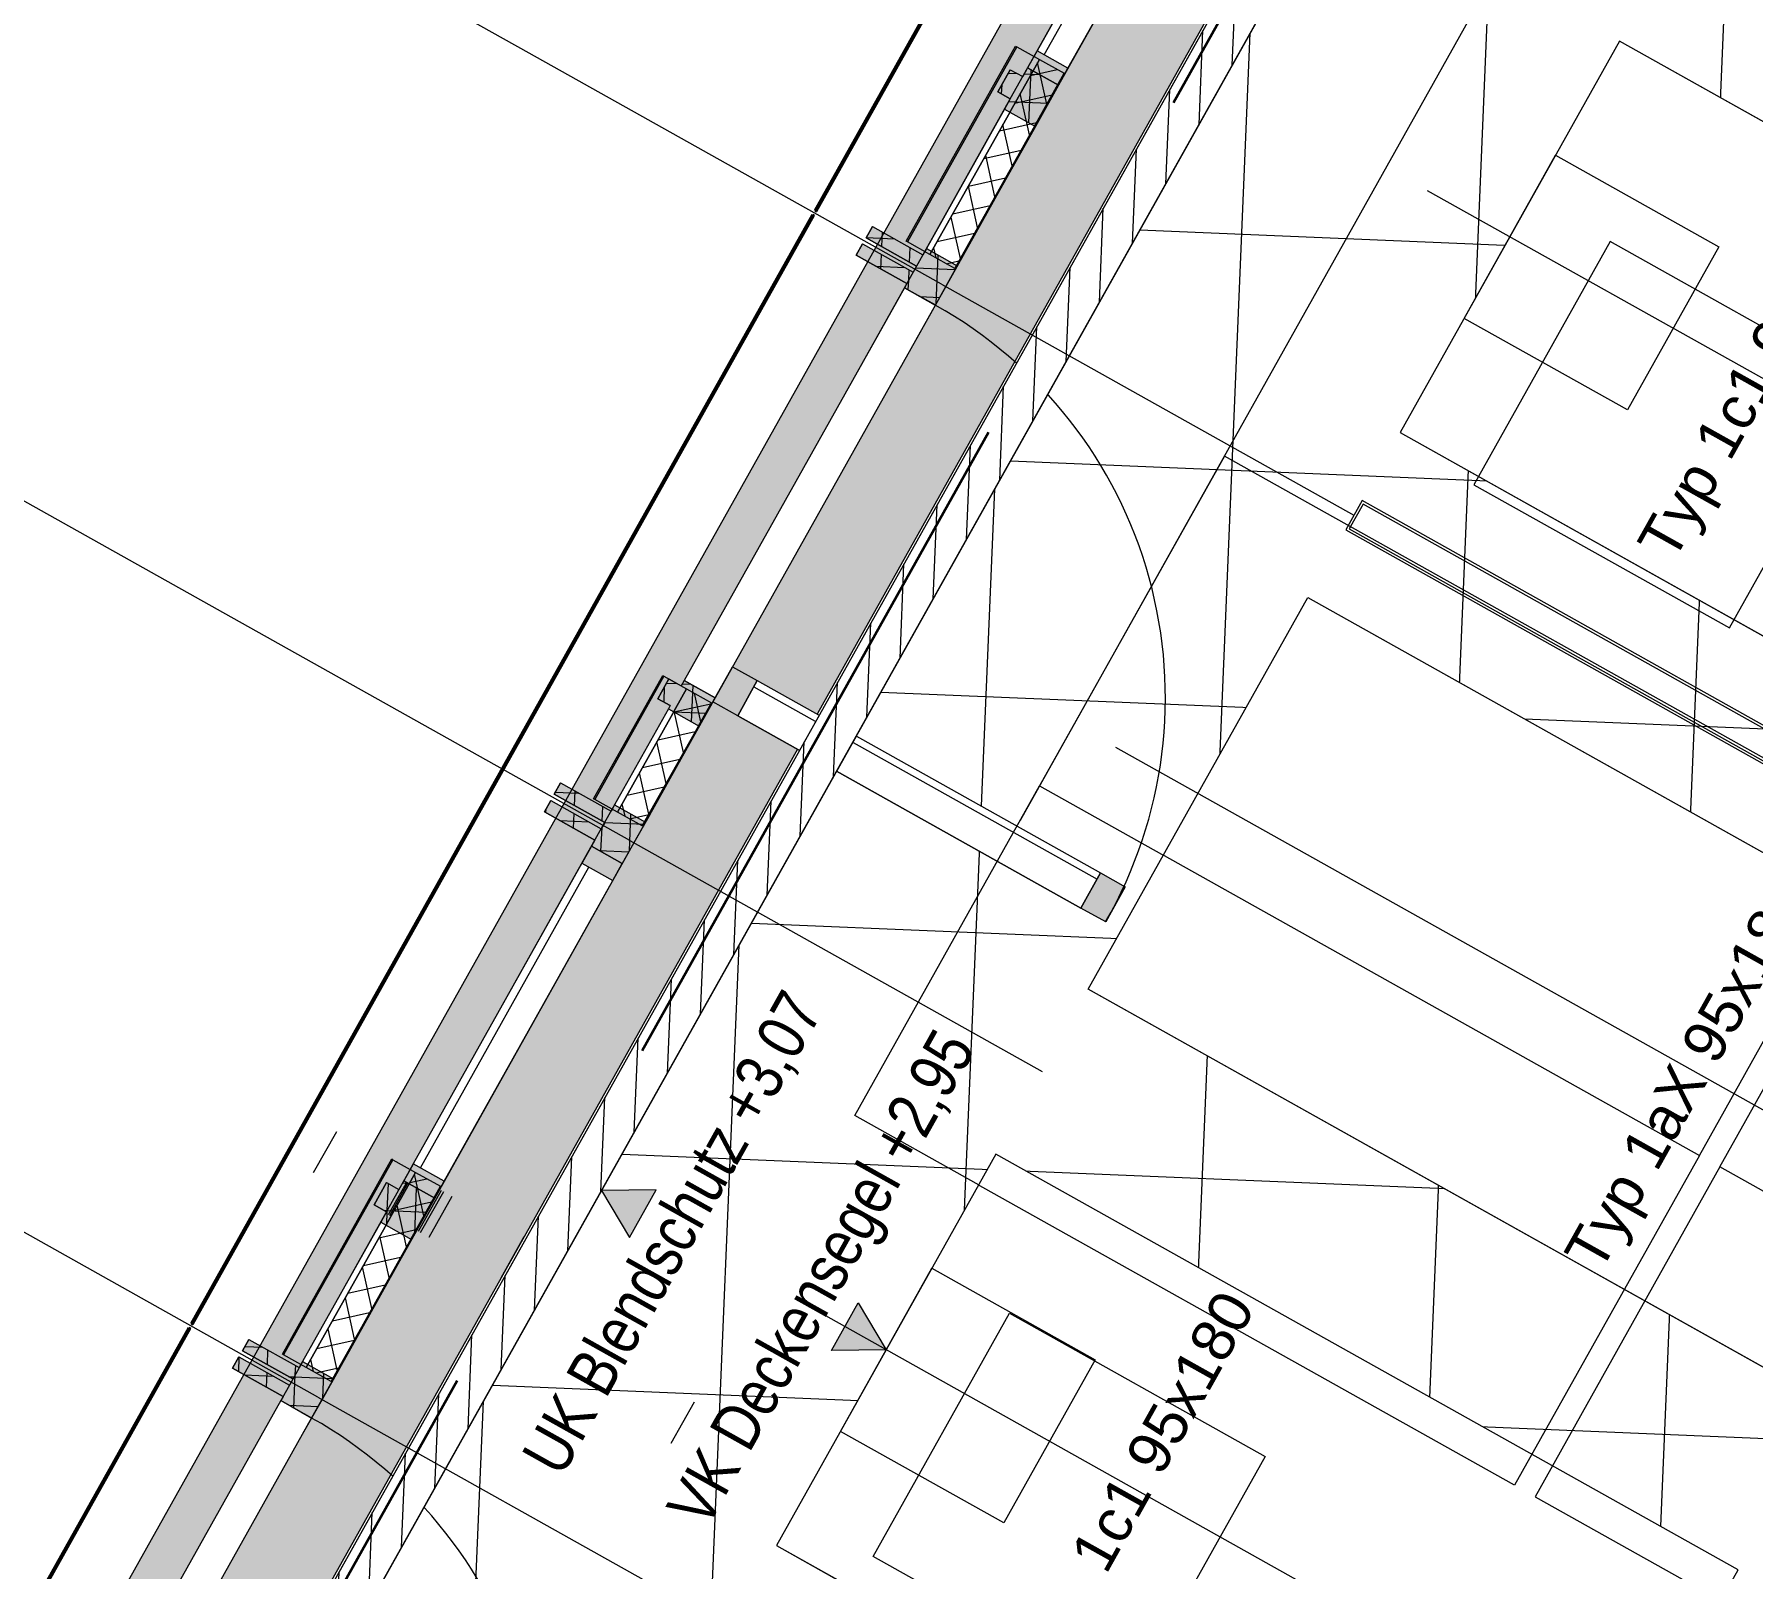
# Model space of a CAD drawing. Header units: metres. Extents: x -27.1 to 50.1, y 105.7 to 163.4.
# Drawn here: x -12.171 to -8.535, y 138.201 to 141.448 of the extents above; entities that cross this region are included whole.
import ezdxf

# ---------------------------------------------------------------- set-up
doc = ezdxf.new("R2010")
doc.units = ezdxf.units.M
doc.header["$MEASUREMENT"] = 0
for name, pattern in [('Achse', [0.0023, 0.0015, -0.0008]), ('Punktlinie', [0.0035, 0, -0.0035]), ('Strichlinie_ eng', [0.0023, 0.0015, -0.0008]), ('Strichpunktlinie', [0.006703, 0.003528, -0.001764, 0, -0.001411]), ('Wipeout_Contour', [1, 0, -1])]:
    doc.linetypes.add(name, pattern=pattern)
for name, color, linetype in [('00  Raster', 7, 'Continuous'), ('00  Raster Ausbau', 7, 'Continuous'), ('10  Fassade', 7, 'Continuous'), ('10  Fassade_Deckschraffur', 7, 'Continuous'), ('10  Fassade_Schnittschraffur', 7, 'Continuous'), ('10  Wand Massiv_Deckschraffur', 7, 'Continuous'), ('10  Wand Massiv_Fenster', 7, 'Continuous'), ('20  Deckensegel', 7, 'Continuous'), ('40  Text Deckenspiegel', 7, 'Continuous'), ('Neubau_20  Decke Abhangdecke', 7, 'Continuous'), ('Neubau_20  Decke Abhangdecke_Deckschraffur', 7, 'Continuous'), ('Neubau_20  Deckenspiegel + Einbauten', 7, 'Continuous'), ('Neubau_20  Möbel', 7, 'Continuous'), ('Neubau_40  Text Deckenspiegel', 7, 'Continuous')]:
    doc.layers.add(name, color=color, linetype=linetype)
doc.styles.add('ERSTELLTER_STIL_1', font='arial.ttf')
doc.styles.add('ERSTELLTER_STIL_3', font='')
doc.styles.get('ERSTELLTER_STIL_3').set_extended_font_data('Arial Narrow')
pattern_1 = [(102.605446, (0, 0), (0.048794801, 0.0109118), []), (192.605446, (0, 0), (-0.0109118, 0.048794801), [])]
pattern_2 = [(87.605446, (0, 0), (-0.059947608, 0.002506841), []), (177.605446, (0, 0), (0.002506841, 0.059947608), [])]

msp = doc.modelspace()

# ---------------------------------------------------------------- wipeouts: each hides what was drawn before it
at = {"color": 254, "linetype": 'Wipeout_Contour', "lineweight": 0, "ltscale": 578.896248}
msp.add_wipeout([(1.5068, 161.8649), (-18.3925, 126.3498), (-18.2219, 126.2542), (1.6769, 161.7686)], dxfattribs=at).dxf.layer = '10  Fassade_Deckschraffur'

# ---------------------------------------------------------------- next in the draw order: wipeouts: each hides what was drawn before it
at = {"color": 254, "linetype": 'Wipeout_Contour', "lineweight": 0, "ltscale": 579.750368}
msp.add_wipeout([(1.2236, 162.0253), (-18.6764, 126.5088), (-18.6188, 126.4766), (1.2811, 161.9927)], dxfattribs=at).dxf.layer = '10  Fassade_Deckschraffur'

# ---------------------------------------------------------------- next in the draw order: wipeouts: each hides what was drawn before it
at = {"color": 254, "linetype": 'Wipeout_Contour', "lineweight": 0, "ltscale": 579.478915}
msp.add_wipeout([(-18.4602, 126.3877), (1.4393, 161.9032), (1.2811, 161.9927), (-18.6188, 126.4766)], dxfattribs=at).dxf.layer = '10  Fassade_Deckschraffur'

# ---------------------------------------------------------------- next in the draw order: wipeouts: each hides what was drawn before it
at = {"color": 254, "linetype": 'Wipeout_Contour', "lineweight": 0, "ltscale": 579.276268}
msp.add_wipeout([(1.4393, 161.9032), (-18.4602, 126.3877), (-18.4575, 126.3862), (1.4419, 161.9017)], dxfattribs=at).dxf.layer = '10  Fassade_Deckschraffur'

# ---------------------------------------------------------------- next in the draw order: wipeouts: each hides what was drawn before it
at = {"color": 254, "linetype": 'Wipeout_Contour', "lineweight": 0, "ltscale": 579.199344}
msp.add_wipeout([(1.4446, 161.9001), (-18.4548, 126.3847), (-18.4016, 126.3549), (1.4977, 161.8701)], dxfattribs=at).dxf.layer = '10  Fassade_Deckschraffur'

# ---------------------------------------------------------------- next in the draw order: wipeouts: each hides what was drawn before it
at = {"color": 254, "linetype": 'Wipeout_Contour', "lineweight": 0, "ltscale": 579.127053}
msp.add_wipeout([(-18.3972, 126.3524), (1.5021, 161.8676), (1.4977, 161.8701), (-18.4016, 126.3549)], dxfattribs=at).dxf.layer = '10  Fassade_Deckschraffur'

# ---------------------------------------------------------------- next in the draw order: wipeouts: each hides what was drawn before it
at = {"color": 254, "linetype": 'Wipeout_Contour', "lineweight": 0, "ltscale": 579.115674}
msp.add_wipeout([(1.5021, 161.8676), (-18.3972, 126.3524), (-18.3925, 126.3498), (1.5068, 161.8649)], dxfattribs=at).dxf.layer = '10  Fassade_Deckschraffur'

# ---------------------------------------------------------------- next in the draw order: hatches: boundary and pattern name
at = {"layer": '10  Wand Massiv_Deckschraffur', "linetype": 'Continuous', "lineweight": 0, "true_color": 0xffffff}
msp.add_hatch(color=7, dxfattribs=at).paths.add_polyline_path([(-18.2218, 126.2542), (1.677, 161.7686), (1.3506, 161.9533), (-18.549, 126.4375)])
at = {"layer": 'Neubau_20  Decke Abhangdecke_Deckschraffur', "linetype": 'Continuous', "lineweight": 18, "true_color": 0xdcff15}
h = msp.add_hatch(dxfattribs=at)
h.set_pattern_fill('Bauliche_Anlagen__geplan_55', color=60, style=0, pattern_type=2)
h.set_pattern_definition([(87.60545, (0, 0), (-0.4995634, 0.0208903), []), (177.60545, (0, 0), (0.0208903, 0.4995634), [])])
h.paths.add_polyline_path([(-11.9299, 137.2893), (-11.9483, 137.2566), (-11.7956, 137.1711), (-11.7773, 137.2038), (-11.7027, 137.3368), (-11.3276, 137.1266), (-11.4021, 136.9936), (-6.2943, 134.1316), (-6.2197, 134.2647), (-5.8446, 134.0545), (-5.9191, 133.9215), (-5.7796, 133.8433), (-3.195, 138.456), (-3.3346, 138.5342), (-3.4152, 138.3903), (-3.7904, 138.6005), (-3.7097, 138.7444), (-5.3411, 139.6585), (-1.3692, 146.7474), (0.7769, 145.5449), (7.3302, 157.2408), (7.1906, 157.319), (7.1429, 157.234), (6.7678, 157.4442), (6.8155, 157.5292), (1.7076, 160.3912), (1.6599, 160.3061), (1.2848, 160.5163), (1.3777, 160.6821), (1.225, 160.7676), (-9.2843, 142.0111), (-9.3026, 141.9784)])
h.paths.add_polyline_path([(-8.904, 141.4828), (-9.2529, 141.6784), (-9.0574, 142.0273), (-8.7085, 141.8318)], flags=0)
at = {"layer": 'Neubau_40  Text Deckenspiegel', "linetype": 'Continuous', "lineweight": 0, "true_color": 0xffffff}
msp.add_hatch(color=7, dxfattribs=at).paths.add_polyline_path([(-10.3686, 138.6641), (-10.4276, 138.7633), (-10.4841, 138.6626)])

# ---------------------------------------------------------------- next in the draw order: linework, layer by layer
at = {"layer": '10  Fassade', "color": 255, "linetype": 'Punktlinie', "lineweight": 18, "ltscale": 1000}
msp.add_line((-18.3745, 126.3397), (1.5247, 161.8548), dxfattribs=at)
at = {"layer": '10  Fassade', "color": 7, "linetype": 'Continuous', "lineweight": 13, "ltscale": 1000}
for p, q in [((-10.1059, 141.3734), (-10.1323, 141.3262)), ((-10.1323, 141.3262), (-10.1061, 141.3116)), ((-10.3977, 141.0417), (-10.4112, 141.0177)), ((-10.4185, 141.0046), (-10.4319, 140.9806)), ((-10.4185, 141.0046), (-10.3116, 140.9447)), ((-10.4112, 141.0177), (-10.3043, 140.9578)), ((-10.8283, 140.084), (-10.8518, 140.0421)), ((-11.0576, 139.864), (-11.0711, 139.84)), ((-11.0711, 139.84), (-10.9642, 139.7801)), ((-11.0784, 139.8269), (-11.0918, 139.8029)), ((-11.0784, 139.8269), (-10.9715, 139.767)), ((-10.9642, 139.7801), (-10.9715, 139.767)), ((-11.4256, 139.0179), (-11.452, 138.9708)), ((-11.452, 138.9708), (-11.4259, 138.9561)), ((-11.7175, 138.6862), (-11.7309, 138.6622)), ((-11.7383, 138.6492), (-11.7517, 138.6252)), ((-11.7383, 138.6492), (-11.6314, 138.5893)), ((-11.7309, 138.6622), (-11.6241, 138.6024))]:
    msp.add_line(p, q, dxfattribs=at)
at = {"layer": '10  Fassade', "color": 255, "linetype": 'Punktlinie', "lineweight": 18, "ltscale": 1000, "flags": 128}
for points in [[(-18.6764, 126.5088), (1.2236, 162.0253)], [(-18.6188, 126.4766), (1.2811, 161.9927)], [(-18.4602, 126.3877), (1.4393, 161.9032)], [(-18.4575, 126.3862), (1.4419, 161.9017)], [(-18.4548, 126.3847), (1.4446, 161.9001)], [(-18.4016, 126.3549), (1.4977, 161.8701)], [(-18.3972, 126.3524), (1.5021, 161.8676)], [(-18.3925, 126.3498), (1.5068, 161.8649)], [(-18.2219, 126.2542), (1.6769, 161.7686)]]:
    msp.add_lwpolyline(points, dxfattribs=at)
at = {"layer": '10  Fassade', "color": 7, "linetype": 'Strichlinie_ eng', "lineweight": 18, "ltscale": 1000, "flags": 128}
for points in [[(1.4333, 161.9065), (1.0653, 161.2497), (0.9101, 160.9727), (0.4643, 160.1771), (0.2502, 159.795), (-0.2545, 158.8942), (-0.4097, 158.6172), (-0.8555, 157.8216), (-1.0696, 157.4395), (-1.5743, 156.5388), (-1.7294, 156.2618), (-2.1752, 155.4662), (-2.3893, 155.0841), (-2.894, 154.1833), (-3.0492, 153.9063), (-3.495, 153.1107), (-3.7091, 152.7286), (-4.2138, 151.8278), (-4.369, 151.5509), (-4.8148, 150.7552), (-5.0289, 150.3731), (-5.5336, 149.4724), (-5.6888, 149.1954), (-6.1346, 148.3998), (-6.3487, 148.0177), (-6.8533, 147.1169), (-7.0085, 146.8399), (-7.4543, 146.0443), (-7.6684, 145.6622), (-8.1731, 144.7615), (-8.3283, 144.4845), (-8.7741, 143.6889), (-8.9882, 143.3067), (-9.4929, 142.406), (-9.6481, 142.129), (-10.0939, 141.3334), (-10.308, 140.9513), (-10.8127, 140.0505), (-10.9679, 139.7736), (-11.4136, 138.9779), (-11.6277, 138.5958), (-12.1324, 137.6951), (-12.2876, 137.4181), (-12.7334, 136.6225), (-12.9475, 136.2404), (-13.4522, 135.3396), (-13.6074, 135.0626), (-14.0532, 134.267), (-14.2673, 133.8849), (-14.772, 132.9842), (-14.9272, 132.7072), (-15.373, 131.9115), (-15.5871, 131.5294), (-16.0917, 130.6287), (-16.2469, 130.3517), (-16.6927, 129.5561), (-16.9068, 129.174), (-17.4115, 128.2732), (-17.5667, 127.9962), (-18.0125, 127.2006), (-18.4661, 126.391)], [(1.4986, 161.8696), (1.1307, 161.213), (0.9755, 160.9361), (0.5297, 160.1404), (0.3156, 159.7583), (-0.189, 158.8576), (-0.3442, 158.5806), (-0.79, 157.785), (-1.0041, 157.4029), (-1.5088, 156.5021), (-1.664, 156.2251), (-2.1098, 155.4295), (-2.3239, 155.0474), (-2.8286, 154.1467), (-2.9838, 153.8697), (-3.4296, 153.074), (-3.6437, 152.6919), (-4.1484, 151.7912), (-4.3036, 151.5142), (-4.7494, 150.7186), (-4.9634, 150.3365), (-5.4681, 149.4357), (-5.6233, 149.1587), (-6.0691, 148.3631), (-6.2832, 147.981), (-6.7879, 147.0803), (-6.9431, 146.8033), (-7.3889, 146.0077), (-7.603, 145.6255), (-8.1077, 144.7248), (-8.2629, 144.4478), (-8.7087, 143.6522), (-8.9228, 143.2701), (-9.4275, 142.3693), (-9.5827, 142.0924), (-10.0284, 141.2967), (-10.2425, 140.9146), (-10.7472, 140.0139), (-10.9024, 139.7369), (-11.3482, 138.9413), (-11.5623, 138.5592), (-12.067, 137.6584), (-12.2222, 137.3814), (-12.668, 136.5858), (-12.8821, 136.2037), (-13.3868, 135.303), (-13.542, 135.026), (-13.9878, 134.2303), (-14.2019, 133.8482), (-14.7065, 132.9475), (-14.8617, 132.6705), (-15.3075, 131.8749), (-15.5216, 131.4928), (-16.0263, 130.592), (-16.1815, 130.315), (-16.6273, 129.5194), (-16.8414, 129.1373), (-17.3461, 128.2366), (-17.5013, 127.9596), (-17.9471, 127.164), (-18.4007, 126.3544)], [(-10.1323, 141.3262), (-10.1059, 141.3734)], [(-10.1059, 141.3734), (-10.0797, 141.3587)], [(-10.1061, 141.3116), (-10.1323, 141.3262)], [(-10.4112, 141.0177), (-10.3977, 141.0417)], [(-10.3977, 141.0417), (-10.2909, 140.9818)], [(-10.4319, 140.9806), (-10.4185, 141.0046)], [(-10.4185, 141.0046), (-10.3116, 140.9447)], [(-10.3043, 140.9578), (-10.4112, 141.0177)], [(-10.3251, 140.9208), (-10.4319, 140.9806)], [(-10.8518, 140.0421), (-10.8283, 140.084)], [(-10.8283, 140.084), (-10.8022, 140.0693)], [(-10.8256, 140.0274), (-10.8518, 140.0421)], [(-11.0711, 139.84), (-11.0576, 139.864)], [(-10.9642, 139.7801), (-11.0711, 139.84)], [(-11.0576, 139.864), (-10.9507, 139.8041)], [(-11.0918, 139.8029), (-11.0784, 139.8269)], [(-10.985, 139.743), (-11.0918, 139.8029)], [(-11.0784, 139.8269), (-10.9715, 139.767)], [(-11.452, 138.9708), (-11.4256, 139.0179)], [(-11.4256, 139.0179), (-11.3995, 139.0032)], [(-11.4259, 138.9561), (-11.452, 138.9708)], [(-11.7309, 138.6622), (-11.7175, 138.6862)], [(-11.7175, 138.6862), (-11.6106, 138.6264)], [(-11.7517, 138.6252), (-11.7383, 138.6492)], [(-11.7383, 138.6492), (-11.6314, 138.5893)], [(-11.6241, 138.6024), (-11.7309, 138.6622)], [(-11.6448, 138.5653), (-11.7517, 138.6252)]]:
    msp.add_lwpolyline(points, dxfattribs=at)
at = {"layer": '10  Fassade', "color": 7, "linetype": 'Continuous', "lineweight": 13, "ltscale": 1000, "flags": 128}
for points in [[(-10.3043, 140.9578), (-10.308, 140.9513), (-10.3116, 140.9447)], [(-11.6241, 138.6024), (-11.6277, 138.5958), (-11.6314, 138.5893)]]:
    msp.add_lwpolyline(points, dxfattribs=at)
at = {"layer": '10  Wand Massiv_Fenster', "color": 7, "linetype": 'Continuous', "lineweight": 13, "ltscale": 1000}
for p, q in [((1.3506, 161.9533), (-18.549, 126.4375)), ((1.677, 161.7686), (-18.2218, 126.2542))]:
    msp.add_line(p, q, dxfattribs=at)
at = {"layer": 'Neubau_20  Decke Abhangdecke', "color": 7, "linetype": 'Continuous', "lineweight": 13, "ltscale": 1000, "flags": 128}
msp.add_lwpolyline([(-5.7796, 133.8433), (-3.195, 138.456), (-3.3346, 138.5342), (-3.4152, 138.3903), (-3.7904, 138.6005), (-3.7097, 138.7444), (-5.3411, 139.6585), (-1.3692, 146.7474), (0.7769, 145.5449), (7.3302, 157.2408), (7.1906, 157.319), (7.1429, 157.234), (6.7678, 157.4442), (6.8155, 157.5292), (1.7076, 160.3912), (1.6599, 160.3061), (1.2848, 160.5163), (1.3777, 160.6821), (1.225, 160.7676), (-9.2843, 142.0111), (-9.3026, 141.9784), (-11.9299, 137.2893)], dxfattribs=at)
at = {"layer": 'Neubau_40  Text Deckenspiegel', "color": 7, "linetype": 'Continuous', "lineweight": 18, "ltscale": 1000, "flags": 128}
msp.add_lwpolyline([(-10.3686, 138.6641), (-10.4841, 138.6626), (-10.4276, 138.7633)], close=True, dxfattribs=at)

# ---------------------------------------------------------------- next in the draw order: texts
at = {"layer": '40  Text Deckenspiegel', "color": 7, "linetype": 'Continuous', "lineweight": 18, "insert": (-10.2082, 139.319), "char_height": 0.1, "attachment_point": 6, "rotation": 60.738, "style": 'ERSTELLTER_STIL_3'}
msp.add_mtext('\\A1;{\\pqr;\\fArial Narrow|b0|i0|c0|p38;VK Deckensegel +2,95}', dxfattribs=at)

# ---------------------------------------------------------------- next in the draw order: wipeouts: each hides what was drawn before it
at = {"color": 254, "linetype": 'Wipeout_Contour', "lineweight": 0, "ltscale": 568.218968}
msp.add_wipeout([(-10.0694, 141.377), (-10.004, 141.3404), (-9.6071, 142.0487), (-9.6725, 142.0854)], dxfattribs=at).dxf.layer = '10  Fassade_Deckschraffur'
at = {"color": 254, "linetype": 'Wipeout_Contour', "lineweight": 0, "ltscale": 565.961437}
msp.add_wipeout([(-10.2835, 140.9949), (-10.2181, 140.9582), (-10.0529, 141.2531), (-10.1183, 141.2898)], dxfattribs=at).dxf.layer = '10  Fassade_Deckschraffur'
at = {"color": 254, "linetype": 'Wipeout_Contour', "lineweight": 0, "ltscale": 563.491927}
msp.add_wipeout([(-10.7958, 140.0806), (-10.7304, 140.044), (-10.2645, 140.8754), (-10.33, 140.912)], dxfattribs=at).dxf.layer = '10  Fassade_Deckschraffur'
at = {"color": 254, "linetype": 'Wipeout_Contour', "lineweight": 0, "ltscale": 561.285315}
msp.add_wipeout([(-10.9434, 139.8172), (-10.878, 139.7805), (-10.7641, 139.9838), (-10.8295, 140.0204)], dxfattribs=at).dxf.layer = '10  Fassade_Deckschraffur'
at = {"color": 254, "linetype": 'Wipeout_Contour', "lineweight": 0, "ltscale": 559.216713}
msp.add_wipeout([(-11.3892, 139.0216), (-11.3238, 138.9849), (-10.9269, 139.6933), (-10.9923, 139.7299)], dxfattribs=at).dxf.layer = '10  Fassade_Deckschraffur'
at = {"color": 254, "linetype": 'Wipeout_Contour', "lineweight": 0, "ltscale": 556.975043}
msp.add_wipeout([(-11.6033, 138.6394), (-11.5379, 138.6028), (-11.3727, 138.8977), (-11.4381, 138.9343)], dxfattribs=at).dxf.layer = '10  Fassade_Deckschraffur'
at = {"color": 254, "linetype": 'Wipeout_Contour', "lineweight": 0, "ltscale": 554.523215}
msp.add_wipeout([(-12.1156, 137.7252), (-12.0501, 137.6885), (-11.5843, 138.5199), (-11.6497, 138.5566)], dxfattribs=at).dxf.layer = '10  Fassade_Deckschraffur'
at = {"color": 254, "linetype": 'Wipeout_Contour', "lineweight": 0, "ltscale": 567.856249}
msp.add_wipeout([(-6.5864, 141.7317), (-8.1567, 142.6115), (-8.621, 141.7828), (-7.0507, 140.9029)], dxfattribs=at).dxf.layer = '20  Deckensegel'

# ---------------------------------------------------------------- next in the draw order: hatches: boundary and pattern name
at = {"layer": '10  Fassade', "linetype": 'Continuous', "lineweight": 0, "true_color": 0xffffff}
for points in [[(-10.3265, 141.0104), (-10.3238, 141.0089), (-10.0924, 141.422), (-10.095, 141.4234)], [(-10.2235, 140.9527), (-10.2218, 140.9517), (-9.9903, 141.3648), (-9.9921, 141.3658)], [(-10.9876, 139.8304), (-10.9849, 139.829), (-10.8388, 140.0898), (-10.8414, 140.0913)], [(-10.8846, 139.7728), (-10.8829, 139.7718), (-10.7367, 140.0326), (-10.7385, 140.0336)], [(-11.6462, 138.6549), (-11.6436, 138.6534), (-11.4122, 139.0665), (-11.4148, 139.068)], [(-11.5433, 138.5972), (-11.5415, 138.5962), (-11.3101, 139.0093), (-11.3118, 139.0103)]]:
    msp.add_hatch(color=7, dxfattribs=at).paths.add_polyline_path(points)
at = {"layer": '10  Fassade', "linetype": 'Continuous', "lineweight": 13, "true_color": 0x000100}
h = msp.add_hatch(dxfattribs=at)
h.set_pattern_fill('Dämmung__hart_2_0001', color=98, style=0, pattern_type=2)
h.set_pattern_definition(pattern_1)
h.paths.add_polyline_path([(-10.2759, 140.982), (-10.2235, 140.9527), (-9.9921, 141.3658), (-10.0444, 141.3951)])
h = msp.add_hatch(dxfattribs=at)
h.set_pattern_fill('Dämmung__hart_2_0001', color=98, style=0, pattern_type=2)
h.set_pattern_definition(pattern_1)
h.paths.add_polyline_path([(-10.937, 139.8021), (-10.8846, 139.7728), (-10.7385, 140.0336), (-10.7908, 140.0629)])
h = msp.add_hatch(dxfattribs=at)
h.set_pattern_fill('Dämmung__hart_2_0001', color=98, style=0, pattern_type=2)
h.set_pattern_definition(pattern_1)
h.paths.add_polyline_path([(-11.5956, 138.6265), (-11.5433, 138.5972), (-11.3118, 139.0103), (-11.3642, 139.0396)])
at = {"layer": '10  Fassade_Schnittschraffur', "linetype": 'Continuous', "lineweight": 0, "true_color": 0xffffff}
for points in [[(-10.1059, 141.3734), (-10.1323, 141.3262), (-10.1061, 141.3116), (-10.0797, 141.3587)], [(-10.2909, 140.9818), (-10.3977, 141.0417), (-10.4112, 141.0177), (-10.3043, 140.9578)], [(-10.4319, 140.9806), (-10.3251, 140.9208), (-10.3116, 140.9447), (-10.4185, 141.0046)], [(-10.3043, 140.9578), (-10.308, 140.9513), (-10.3116, 140.9447), (-10.3251, 140.9208), (-10.33, 140.912), (-10.2645, 140.8754), (-10.2181, 140.9582), (-10.2835, 140.9949)], [(-10.3301, 140.9119), (-10.2646, 140.8752), (-10.33, 140.912)], [(-10.8022, 140.0693), (-10.8283, 140.084), (-10.8518, 140.0421), (-10.8256, 140.0274)], [(-10.7958, 140.0806), (-10.8022, 140.0693), (-10.8256, 140.0274), (-10.8295, 140.0204), (-10.7641, 139.9838), (-10.7304, 140.044)], [(-10.7958, 140.0806), (-10.7304, 140.044), (-10.7957, 140.0808)], [(-11.0576, 139.864), (-11.0711, 139.84), (-10.9642, 139.7801), (-10.9507, 139.8041)], [(-11.0918, 139.8029), (-10.985, 139.743), (-10.9715, 139.767), (-11.0784, 139.8269)], [(-11.4256, 139.0179), (-11.452, 138.9708), (-11.4259, 138.9561), (-11.3995, 139.0032)], [(-11.6106, 138.6264), (-11.7175, 138.6862), (-11.7309, 138.6622), (-11.6241, 138.6024)], [(-11.7517, 138.6252), (-11.6448, 138.5653), (-11.6314, 138.5893), (-11.7383, 138.6492)], [(-11.6241, 138.6024), (-11.6277, 138.5958), (-11.6314, 138.5893), (-11.6448, 138.5653), (-11.6497, 138.5566), (-11.5843, 138.5199), (-11.5379, 138.6028), (-11.6033, 138.6394)], [(-11.6498, 138.5564), (-11.5844, 138.5197), (-11.6497, 138.5566)]]:
    msp.add_hatch(color=7, dxfattribs=at).paths.add_polyline_path(points)
at = {"layer": '10  Fassade_Schnittschraffur', "linetype": 'Continuous', "lineweight": 13, "true_color": 0x000100}
h = msp.add_hatch(dxfattribs=at)
h.set_pattern_fill('Dämmung__hart_1_0001', color=98, style=0, pattern_type=2)
h.set_pattern_definition(pattern_2)
h.paths.add_polyline_path([(-10.1059, 141.3734), (-10.1323, 141.3262), (-10.1061, 141.3116), (-10.0797, 141.3587)])
h = msp.add_hatch(dxfattribs=at)
h.set_pattern_fill('Dämmung__hart_1_0001', color=98, style=0, pattern_type=2)
h.set_pattern_definition(pattern_2)
h.paths.add_polyline_path([(-10.2909, 140.9818), (-10.3977, 141.0417), (-10.4112, 141.0177), (-10.3043, 140.9578)])
h = msp.add_hatch(dxfattribs=at)
h.set_pattern_fill('Dämmung__hart_1_0001', color=98, style=0, pattern_type=2)
h.set_pattern_definition(pattern_2)
h.paths.add_polyline_path([(-10.4319, 140.9806), (-10.3251, 140.9208), (-10.3116, 140.9447), (-10.4185, 141.0046)])
h = msp.add_hatch(dxfattribs=at)
h.set_pattern_fill('Dämmung__hart_1_0001', color=98, style=0, pattern_type=2)
h.set_pattern_definition(pattern_2)
h.paths.add_polyline_path([(-10.3043, 140.9578), (-10.308, 140.9513), (-10.3116, 140.9447), (-10.3251, 140.9208), (-10.33, 140.912), (-10.2645, 140.8754), (-10.2181, 140.9582), (-10.2835, 140.9949)])
h = msp.add_hatch(dxfattribs=at)
h.set_pattern_fill('Dämmung__hart_1_0001', color=98, style=0, pattern_type=2)
h.set_pattern_definition(pattern_2)
h.paths.add_polyline_path([(-10.8022, 140.0693), (-10.8283, 140.084), (-10.8518, 140.0421), (-10.8256, 140.0274)])
h = msp.add_hatch(dxfattribs=at)
h.set_pattern_fill('Dämmung__hart_1_0001', color=98, style=0, pattern_type=2)
h.set_pattern_definition(pattern_2)
h.paths.add_polyline_path([(-10.7958, 140.0806), (-10.8022, 140.0693), (-10.8256, 140.0274), (-10.8295, 140.0204), (-10.7641, 139.9838), (-10.7304, 140.044)])
h = msp.add_hatch(dxfattribs=at)
h.set_pattern_fill('Dämmung__hart_1_0001', color=98, style=0, pattern_type=2)
h.set_pattern_definition(pattern_2)
h.paths.add_polyline_path([(-11.0576, 139.864), (-11.0711, 139.84), (-10.9642, 139.7801), (-10.9507, 139.8041)])
h = msp.add_hatch(dxfattribs=at)
h.set_pattern_fill('Dämmung__hart_1_0001', color=98, style=0, pattern_type=2)
h.set_pattern_definition(pattern_2)
h.paths.add_polyline_path([(-11.0918, 139.8029), (-10.985, 139.743), (-10.9715, 139.767), (-11.0784, 139.8269)])
h = msp.add_hatch(dxfattribs=at)
h.set_pattern_fill('Dämmung__hart_1_0001', color=98, style=0, pattern_type=2)
h.set_pattern_definition(pattern_2)
h.paths.add_polyline_path([(-11.4256, 139.0179), (-11.452, 138.9708), (-11.4259, 138.9561), (-11.3995, 139.0032)])
h = msp.add_hatch(dxfattribs=at)
h.set_pattern_fill('Dämmung__hart_1_0001', color=98, style=0, pattern_type=2)
h.set_pattern_definition(pattern_2)
h.paths.add_polyline_path([(-11.6106, 138.6264), (-11.7175, 138.6862), (-11.7309, 138.6622), (-11.6241, 138.6024)])
h = msp.add_hatch(dxfattribs=at)
h.set_pattern_fill('Dämmung__hart_1_0001', color=98, style=0, pattern_type=2)
h.set_pattern_definition(pattern_2)
h.paths.add_polyline_path([(-11.7517, 138.6252), (-11.6448, 138.5653), (-11.6314, 138.5893), (-11.7383, 138.6492)])
h = msp.add_hatch(dxfattribs=at)
h.set_pattern_fill('Dämmung__hart_1_0001', color=98, style=0, pattern_type=2)
h.set_pattern_definition(pattern_2)
h.paths.add_polyline_path([(-11.6241, 138.6024), (-11.6277, 138.5958), (-11.6314, 138.5893), (-11.6448, 138.5653), (-11.6497, 138.5566), (-11.5843, 138.5199), (-11.5379, 138.6028), (-11.6033, 138.6394)])

# ---------------------------------------------------------------- next in the draw order: linework, layer by layer
at = {"layer": '10  Fassade', "color": 7, "linetype": 'Continuous', "lineweight": 13, "ltscale": 1000}
for p, q in [((-10.1059, 141.3734), (-10.0797, 141.3587)), ((-10.0694, 141.377), (-10.0797, 141.3587)), ((-10.004, 141.3404), (-10.0529, 141.2531)), ((-10.1061, 141.3116), (-10.1183, 141.2898)), ((-10.1183, 141.2898), (-10.0529, 141.2531)), ((-10.3977, 141.0417), (-10.2909, 140.9818)), ((-10.2835, 140.9949), (-10.2909, 140.9818)), ((-10.2835, 140.9949), (-10.2181, 140.9582)), ((-10.4319, 140.9806), (-10.3251, 140.9208)), ((-10.2181, 140.9582), (-10.2645, 140.8754)), ((-10.3251, 140.9208), (-10.33, 140.912)), ((-10.33, 140.912), (-10.2645, 140.8754)), ((-10.8283, 140.084), (-10.8022, 140.0693)), ((-10.7958, 140.0806), (-10.8022, 140.0693)), ((-10.7958, 140.0806), (-10.7304, 140.044)), ((-10.8518, 140.0421), (-10.8256, 140.0274)), ((-10.8256, 140.0274), (-10.8295, 140.0204)), ((-10.8295, 140.0204), (-10.7641, 139.9838)), ((-10.7304, 140.044), (-10.7641, 139.9838)), ((-11.0576, 139.864), (-10.9507, 139.8041)), ((-11.0918, 139.8029), (-10.985, 139.743)), ((-10.9434, 139.8172), (-10.9507, 139.8041)), ((-10.9434, 139.8172), (-10.878, 139.7805)), ((-10.878, 139.7805), (-10.9269, 139.6933)), ((-10.985, 139.743), (-10.9923, 139.7299)), ((-11.4256, 139.0179), (-11.3995, 139.0032)), ((-11.3892, 139.0216), (-11.3995, 139.0032)), ((-11.3238, 138.9849), (-11.3727, 138.8977)), ((-11.4259, 138.9561), (-11.4381, 138.9343)), ((-11.4381, 138.9343), (-11.3727, 138.8977)), ((-11.7175, 138.6862), (-11.6106, 138.6264)), ((-11.6033, 138.6394), (-11.6106, 138.6264)), ((-11.6033, 138.6394), (-11.5379, 138.6028)), ((-11.7517, 138.6252), (-11.6448, 138.5653)), ((-11.5379, 138.6028), (-11.5843, 138.5199)), ((-11.6448, 138.5653), (-11.6497, 138.5566)), ((-11.6497, 138.5566), (-11.5843, 138.5199))]:
    msp.add_line(p, q, dxfattribs=at)
at = {"layer": '10  Fassade', "color": 7, "linetype": 'Continuous', "lineweight": 18, "ltscale": 1000, "flags": 128}
for points in [[(-9.6725, 142.0854), (-10.0694, 141.377)], [(-9.6071, 142.0487), (-10.004, 141.3404)], [(-10.1183, 141.2898), (-10.2835, 140.9949)], [(-10.0529, 141.2531), (-10.2181, 140.9582)], [(-10.33, 140.912), (-10.7958, 140.0806)], [(-10.2645, 140.8754), (-10.7304, 140.044)], [(-10.8295, 140.0204), (-10.9434, 139.8172)], [(-10.7641, 139.9838), (-10.878, 139.7805)], [(-10.9923, 139.7299), (-11.3892, 139.0216)], [(-10.9269, 139.6933), (-11.3238, 138.9849)], [(-11.4381, 138.9343), (-11.6033, 138.6394)], [(-11.3727, 138.8977), (-11.5379, 138.6028)], [(-11.6497, 138.5566), (-12.1156, 137.7252)], [(-11.5843, 138.5199), (-12.0501, 137.6885)]]:
    msp.add_lwpolyline(points, dxfattribs=at)
for points in [[(-10.3265, 141.0104), (-10.095, 141.4234), (-10.0924, 141.422), (-10.3238, 141.0089)], [(-10.3238, 141.0089), (-10.0924, 141.422), (-10.0444, 141.3951), (-10.2759, 140.982)], [(-10.2759, 140.982), (-10.0444, 141.3951), (-9.9921, 141.3658), (-10.2235, 140.9527)], [(-10.2235, 140.9527), (-9.9921, 141.3658), (-9.9903, 141.3648), (-10.2218, 140.9517)], [(-10.33, 140.912), (-10.2646, 140.8752)], [(-10.9876, 139.8304), (-10.8414, 140.0913), (-10.8388, 140.0898), (-10.9849, 139.829)], [(-10.9849, 139.829), (-10.8388, 140.0898), (-10.7908, 140.0629), (-10.937, 139.8021)], [(-10.937, 139.8021), (-10.7908, 140.0629), (-10.7385, 140.0336), (-10.8846, 139.7728)], [(-10.7304, 140.044), (-10.7957, 140.0808)], [(-10.8846, 139.7728), (-10.7385, 140.0336), (-10.7367, 140.0326), (-10.8829, 139.7718)], [(-11.6462, 138.6549), (-11.4148, 139.068), (-11.4122, 139.0665), (-11.6436, 138.6534)], [(-11.6436, 138.6534), (-11.4122, 139.0665), (-11.3642, 139.0396), (-11.5956, 138.6265)], [(-11.5956, 138.6265), (-11.3642, 139.0396), (-11.3118, 139.0103), (-11.5433, 138.5972)], [(-11.5433, 138.5972), (-11.3118, 139.0103), (-11.3101, 139.0093), (-11.5415, 138.5962)], [(-11.6497, 138.5566), (-11.5844, 138.5197)]]:
    msp.add_lwpolyline(points, close=True, dxfattribs=at)
at = {"layer": '10  Fassade', "color": 7, "linetype": 'Continuous', "lineweight": 13, "ltscale": 1000}
msp.add_arc((-12.05, 137.6887), 0.9526, 330.1365, 60.738, dxfattribs=at)

# ---------------------------------------------------------------- next in the draw order: wipeouts: each hides what was drawn before it
at = {"color": 254, "linetype": 'Wipeout_Contour', "lineweight": 0, "ltscale": 568.218774}
msp.add_wipeout([(-10.0493, 141.413), (-9.9839, 141.3763), (-9.6272, 142.0128), (-9.6927, 142.0495)], dxfattribs=at).dxf.layer = '10  Fassade_Deckschraffur'
at = {"color": 254, "linetype": 'Wipeout_Contour', "lineweight": 0, "ltscale": 559.216513}
msp.add_wipeout([(-11.3691, 139.0575), (-11.3036, 139.0208), (-10.947, 139.6573), (-11.0124, 139.694)], dxfattribs=at).dxf.layer = '10  Fassade_Deckschraffur'
at = {"color": 254, "linetype": 'Wipeout_Contour', "lineweight": 0, "ltscale": 560.879132}
msp.add_wipeout([(-10.6413, 140.0803), (-10.6828, 140.0061), (-9.9565, 139.5991), (-9.9149, 139.6733)], dxfattribs=at).dxf.layer = '10  Fassade_Schnittschraffur'

# ---------------------------------------------------------------- next in the draw order: hatches: boundary and pattern name
at = {"layer": '10  Fassade_Schnittschraffur', "linetype": 'Continuous', "lineweight": 0, "true_color": 0xffffff}
for points in [[(-10.0039, 141.3405), (-9.9839, 141.3763), (-10.0493, 141.413), (-10.0693, 141.3772)], [(-10.0694, 141.377), (-10.0797, 141.3587), (-10.1061, 141.3116), (-10.1183, 141.2898), (-10.0529, 141.2531), (-10.004, 141.3404)], [(-10.0694, 141.377), (-10.004, 141.3404), (-10.0693, 141.3772)], [(-10.6936, 140.1096), (-10.7352, 140.0354), (-10.6828, 140.0061), (-10.6413, 140.0803)], [(-10.9434, 139.8172), (-10.9507, 139.8041), (-10.9642, 139.7801), (-10.9715, 139.767), (-10.985, 139.743), (-10.9923, 139.7299), (-10.9269, 139.6933), (-10.878, 139.7805)], [(-10.9924, 139.7298), (-11.0124, 139.694), (-10.947, 139.6573), (-10.927, 139.6931)], [(-10.9924, 139.7298), (-10.927, 139.6931), (-10.9923, 139.7299)], [(-9.9149, 139.6733), (-9.9565, 139.5991), (-9.9041, 139.5698), (-9.8626, 139.6439)], [(-11.3237, 138.9851), (-11.3036, 139.0208), (-11.3691, 139.0575), (-11.3891, 139.0217)], [(-11.3892, 139.0216), (-11.3995, 139.0032), (-11.4259, 138.9561), (-11.4381, 138.9343), (-11.3727, 138.8977), (-11.3238, 138.9849)], [(-11.3892, 139.0216), (-11.3238, 138.9849), (-11.3891, 139.0217)]]:
    msp.add_hatch(color=7, dxfattribs=at).paths.add_polyline_path(points)
at = {"layer": '10  Fassade_Schnittschraffur', "linetype": 'Continuous', "lineweight": 13, "true_color": 0x000100}
h = msp.add_hatch(dxfattribs=at)
h.set_pattern_fill('Dämmung__hart_1_0001', color=98, style=0, pattern_type=2)
h.set_pattern_definition(pattern_2)
h.paths.add_polyline_path([(-10.0694, 141.377), (-10.0797, 141.3587), (-10.1061, 141.3116), (-10.1183, 141.2898), (-10.0529, 141.2531), (-10.004, 141.3404)])
h = msp.add_hatch(dxfattribs=at)
h.set_pattern_fill('Dämmung__hart_1_0001', color=98, style=0, pattern_type=2)
h.set_pattern_definition(pattern_2)
h.paths.add_polyline_path([(-10.9434, 139.8172), (-10.9507, 139.8041), (-10.9642, 139.7801), (-10.9715, 139.767), (-10.985, 139.743), (-10.9923, 139.7299), (-10.9269, 139.6933), (-10.878, 139.7805)])
h = msp.add_hatch(dxfattribs=at)
h.set_pattern_fill('Dämmung__hart_1_0001', color=98, style=0, pattern_type=2)
h.set_pattern_definition(pattern_2)
h.paths.add_polyline_path([(-11.3892, 139.0216), (-11.3995, 139.0032), (-11.4259, 138.9561), (-11.4381, 138.9343), (-11.3727, 138.8977), (-11.3238, 138.9849)])

# ---------------------------------------------------------------- next in the draw order: linework, layer by layer
at = {"layer": '10  Fassade', "color": 7, "linetype": 'Continuous', "lineweight": 18, "ltscale": 1000}
for p, q in [((-9.6927, 142.0495), (-10.0493, 141.413)), ((-10.0345, 141.4046), (-9.6778, 142.0411)), ((-9.9839, 141.3763), (-9.6272, 142.0128)), ((-10.6486, 140.0672), (-9.9222, 139.6602)), ((-10.6413, 140.0803), (-9.9149, 139.6733)), ((-10.6828, 140.0061), (-9.9565, 139.5991)), ((-11.0124, 139.694), (-11.3691, 139.0575)), ((-11.3542, 139.0492), (-10.9976, 139.6857)), ((-11.3036, 139.0208), (-10.947, 139.6573))]:
    msp.add_line(p, q, dxfattribs=at)
at = {"layer": '10  Fassade', "color": 7, "linetype": 'Continuous', "lineweight": 13, "ltscale": 1000}
for p, q in [((-10.0694, 141.377), (-10.004, 141.3404)), ((-10.9923, 139.7299), (-10.9269, 139.6933)), ((-11.3892, 139.0216), (-11.3238, 138.9849))]:
    msp.add_line(p, q, dxfattribs=at)
at = {"layer": '10  Fassade', "color": 7, "linetype": 'Continuous', "lineweight": 18, "ltscale": 1000, "flags": 128}
for points in [[(-10.0039, 141.3405), (-9.9839, 141.3763), (-10.0493, 141.413), (-10.0693, 141.3772)], [(-10.004, 141.3404), (-10.0693, 141.3772)], [(-10.6936, 140.1096), (-10.6413, 140.0803), (-10.6828, 140.0061), (-10.7352, 140.0354)], [(-10.6413, 140.0803), (-9.9149, 139.6733), (-9.9565, 139.5991), (-10.6828, 140.0061)], [(-10.9924, 139.7298), (-11.0124, 139.694), (-10.947, 139.6573), (-10.927, 139.6931)], [(-10.9923, 139.7299), (-10.927, 139.6931)], [(-9.9149, 139.6733), (-9.8626, 139.6439), (-9.9041, 139.5698), (-9.9565, 139.5991)], [(-11.3237, 138.9851), (-11.3036, 139.0208), (-11.3691, 139.0575), (-11.3891, 139.0217)], [(-11.3238, 138.9849), (-11.3891, 139.0217)]]:
    msp.add_lwpolyline(points, close=True, dxfattribs=at)
at = {"layer": '10  Fassade', "color": 7, "linetype": 'Continuous', "lineweight": 13, "ltscale": 1000}
msp.add_arc((-10.7303, 140.0442), 0.9526, 330.1365, 60.738, dxfattribs=at)

# ---------------------------------------------------------------- next in the draw order: wipeouts: each hides what was drawn before it
at = {"color": 254, "linetype": 'Wipeout_Contour', "lineweight": 0, "ltscale": 558.761279}
msp.add_wipeout([(-7.9062, 139.3764), (-9.4766, 140.2562), (-9.9409, 139.4274), (-8.3706, 138.5476)], dxfattribs=at).dxf.layer = '20  Deckensegel'

# ---------------------------------------------------------------- next in the draw order: linework, layer by layer
at = {"layer": '20  Deckensegel', "color": 7, "linetype": 'Continuous', "lineweight": 18, "ltscale": 1000}
for p, q in [((-9.9409, 139.4274), (-9.4766, 140.2562)), ((-9.4766, 140.2562), (-7.9062, 139.3764)), ((-8.3706, 138.5476), (-9.9409, 139.4274))]:
    msp.add_line(p, q, dxfattribs=at)
at = {"layer": '20  Deckensegel', "color": 6, "linetype": 'Strichpunktlinie', "lineweight": 18, "ltscale": 1000}
msp.add_line((-9.8832, 139.9396), (-7.9639, 138.8642), dxfattribs=at)
at = {"layer": '20  Deckensegel', "color": 7, "linetype": 'Continuous', "lineweight": 18, "ltscale": 1000, "flags": 128}
msp.add_lwpolyline([(-7.9062, 139.3764), (-8.3706, 138.5476), (-9.9409, 139.4274), (-9.4766, 140.2562)], close=True, dxfattribs=at)

# ---------------------------------------------------------------- next in the draw order: texts
at = {"layer": '20  Deckensegel', "color": 7, "linetype": 'Continuous', "lineweight": 13, "insert": (-8.438, 139.6387), "char_height": 0.09, "attachment_point": 6, "rotation": 60.7389, "style": 'ERSTELLTER_STIL_1'}
msp.add_mtext('\\A1;{\\pqr;\\fArial|b0|i0|c0|p38;Typ 1aX 95x180}', dxfattribs=at)

# ---------------------------------------------------------------- next in the draw order: wipeouts: each hides what was drawn before it
at = {"color": 254, "linetype": 'Wipeout_Contour', "lineweight": 0, "ltscale": 563.301515}
msp.add_wipeout([(-8.8167, 141.4339), (-9.281, 140.6052), (-7.7107, 139.7253), (-7.2464, 140.5541)], dxfattribs=at).dxf.layer = '20  Deckensegel'
at = {"color": 254, "linetype": 'Wipeout_Contour', "lineweight": 0, "ltscale": 554.236464}
msp.add_wipeout([(-10.1364, 139.0785), (-10.6008, 138.2497), (-9.0305, 137.3699), (-8.5661, 138.1986)], dxfattribs=at).dxf.layer = '20  Deckensegel'

# ---------------------------------------------------------------- next in the draw order: linework, layer by layer
at = {"layer": '20  Deckensegel', "color": 7, "linetype": 'Continuous', "lineweight": 18, "ltscale": 1000}
for p, q in [((-8.8167, 141.4339), (-9.281, 140.6052)), ((-7.2464, 140.5541), (-8.8167, 141.4339)), ((-9.1457, 140.8468), (-8.9521, 141.1923)), ((-8.9521, 141.1923), (-8.6066, 140.9987)), ((-8.6066, 140.9987), (-8.8002, 140.6533)), ((-8.8002, 140.6533), (-9.1457, 140.8468)), ((-9.281, 140.6052), (-7.7107, 139.7253)), ((-10.1364, 139.0785), (-10.6008, 138.2497)), ((-8.5661, 138.1986), (-10.1364, 139.0785)), ((-10.4654, 138.4913), (-10.2718, 138.8368)), ((-10.2718, 138.8368), (-9.9264, 138.6432)), ((-9.9264, 138.6432), (-10.1199, 138.2978)), ((-10.1199, 138.2978), (-10.4654, 138.4913)), ((-10.6008, 138.2497), (-9.0305, 137.3699))]:
    msp.add_line(p, q, dxfattribs=at)
at = {"layer": '20  Deckensegel', "color": 6, "linetype": 'Strichpunktlinie', "lineweight": 18, "ltscale": 1000}
for p, q in [((-7.3041, 140.042), (-9.2234, 141.1173)), ((-8.6238, 137.6865), (-10.5431, 138.7618))]:
    msp.add_line(p, q, dxfattribs=at)
at = {"layer": '20  Deckensegel', "color": 7, "linetype": 'Continuous', "lineweight": 18, "ltscale": 1000, "flags": 128}
for points in [[(-8.8167, 141.4339), (-9.281, 140.6052), (-7.7107, 139.7253), (-7.2464, 140.5541)], [(-10.1364, 139.0785), (-10.6008, 138.2497), (-9.0305, 137.3699), (-8.5661, 138.1986)]]:
    msp.add_lwpolyline(points, close=True, dxfattribs=at)
at = {"layer": 'Neubau_20  Möbel', "color": 9, "linetype": 'Continuous', "lineweight": 18, "ltscale": 1000, "flags": 128}
for points in [[(-9.1251, 140.4949), (-8.5842, 140.1918), (-8.2959, 140.7065), (-8.8367, 141.0096)], [(-10.0439, 139.8576), (-8.648, 139.0755), (-8.257, 139.7735), (-9.6528, 140.5555)], [(-10.0439, 139.8576), (-8.648, 139.0755), (-9.0391, 138.3776), (-10.4349, 139.1597)], [(-7.2086, 138.269), (-8.6044, 139.0511), (-8.2134, 139.749), (-6.8175, 138.9669)], [(-7.2086, 138.269), (-8.6044, 139.0511), (-8.9954, 138.3532), (-7.5996, 137.5711)], [(-10.1076, 138.7414), (-9.5667, 138.4383), (-9.8551, 137.9236), (-10.396, 138.2266)]]:
    msp.add_lwpolyline(points, close=True, dxfattribs=at)

# ---------------------------------------------------------------- next in the draw order: texts
at = {"layer": '20  Deckensegel', "color": 7, "linetype": 'Continuous', "lineweight": 13, "char_height": 0.09, "attachment_point": 4, "rotation": 60.7389, "style": 'ERSTELLTER_STIL_1'}
for insert in [(-8.7308, 140.3438), (-10.0505, 137.9883)]:
    msp.add_mtext('\\A1;{\\pql;\\fArial|b0|i0|c0|p38;Typ 1c1 95x180}', dxfattribs=dict(at, insert=insert))

# ---------------------------------------------------------------- next in the draw order: wipeouts: each hides what was drawn before it
at = {"color": 254, "linetype": 'Wipeout_Contour', "lineweight": 0, "ltscale": 570.367074}
msp.add_wipeout([(-9.2009, 143.4202), (-9.2044, 143.4221), (-10.5193, 141.0754), (-10.5158, 141.0734)], dxfattribs=at).dxf.layer = '10  Fassade_Deckschraffur'

# ---------------------------------------------------------------- next in the draw order: wipeouts: each hides what was drawn before it
at = {"color": 254, "linetype": 'Wipeout_Contour', "lineweight": 0, "ltscale": 561.364374}
msp.add_wipeout([(-10.5207, 141.0647), (-10.5242, 141.0667), (-11.839, 138.7199), (-11.8355, 138.718)], dxfattribs=at).dxf.layer = '10  Fassade_Deckschraffur'

# ---------------------------------------------------------------- next in the draw order: linework, layer by layer
at = {"layer": '10  Fassade', "color": 7, "linetype": 'Continuous', "lineweight": 25, "ltscale": 1000, "flags": 128}
for points in [[(-10.5193, 141.0754), (-9.2044, 143.4221)], [(-10.5158, 141.0734), (-9.2009, 143.4202)], [(-10.5193, 141.0754), (-10.5158, 141.0734)], [(-10.5242, 141.0667), (-10.5207, 141.0647)]]:
    msp.add_lwpolyline(points, dxfattribs=at)

# ---------------------------------------------------------------- next in the draw order: wipeouts: each hides what was drawn before it
at = {"color": 254, "linetype": 'Wipeout_Contour', "lineweight": 0, "ltscale": 552.426113}
msp.add_wipeout([(-11.8404, 138.7093), (-11.8439, 138.7112), (-13.1588, 136.3645), (-13.1553, 136.3625)], dxfattribs=at).dxf.layer = '10  Fassade_Deckschraffur'

# ---------------------------------------------------------------- next in the draw order: linework, layer by layer
at = {"layer": '10  Fassade', "color": 7, "linetype": 'Continuous', "lineweight": 25, "ltscale": 1000, "flags": 128}
for points in [[(-11.839, 138.7199), (-10.5242, 141.0667)], [(-11.8355, 138.718), (-10.5207, 141.0647)], [(-13.1588, 136.3645), (-11.8439, 138.7112)], [(-13.1553, 136.3625), (-11.8404, 138.7093)], [(-11.8439, 138.7112), (-11.8404, 138.7093)], [(-11.839, 138.7199), (-11.8355, 138.718)]]:
    msp.add_lwpolyline(points, dxfattribs=at)

# ---------------------------------------------------------------- next in the draw order: wipeouts: each hides what was drawn before it
at = {"color": 254, "linetype": 'Wipeout_Contour', "lineweight": 0, "ltscale": 597.195577}
msp.add_wipeout([(1.1472, 160.8128), (-12.0268, 137.3006), (-11.9483, 137.2566), (1.2257, 160.7689)], dxfattribs=at).dxf.layer = 'Neubau_20  Deckenspiegel + Einbauten'

# ---------------------------------------------------------------- next in the draw order: hatches: boundary and pattern name
at = {"layer": 'Neubau_20  Deckenspiegel + Einbauten', "linetype": 'Continuous', "lineweight": 0, "true_color": 0x000000}
h = msp.add_hatch(dxfattribs=at)
h.set_pattern_fill('Mauerwerk_0001', color=18, style=0, pattern_type=2)
h.set_pattern_definition([(87.605446, (0, 0), (-0.06494324, 0.002715745), [])])
h.paths.add_polyline_path([(1.1472, 160.8128), (-12.0268, 137.3006), (-11.9483, 137.2566), (1.2257, 160.7689)])
at = {"layer": 'Neubau_40  Text Deckenspiegel', "linetype": 'Continuous', "lineweight": 0, "true_color": 0xffffff}
msp.add_hatch(color=7, dxfattribs=at).paths.add_polyline_path([(-10.9707, 139.0014), (-10.9116, 138.9021), (-10.8552, 139.0029)])

# ---------------------------------------------------------------- next in the draw order: linework, layer by layer
at = {"layer": '00  Raster', "color": 7, "linetype": 'Strichpunktlinie', "lineweight": 13, "ltscale": 1000}
msp.add_line((-23.386, 116.0453), (2.099, 161.5296), dxfattribs=at)
at = {"layer": '00  Raster Ausbau', "color": 9, "linetype": 'Achse', "lineweight": 18, "ltscale": 1000}
for p, q in [((-11.1237, 141.4083), (-11.996, 141.8971)), ((-10.2513, 140.9195), (-11.1237, 141.4083)), ((-10.2513, 140.9195), (-9.3789, 140.4307)), ((-11.571, 138.5641), (-12.4434, 139.0529)), ((-11.571, 138.5641), (-10.6986, 138.0752))]:
    msp.add_line(p, q, dxfattribs=at)
at = {"layer": '00  Raster Ausbau', "color": 251, "linetype": 'Achse', "lineweight": 18, "ltscale": 1000, "true_color": 0x5f5f5f}
for p, q in [((-11.7835, 140.2306), (-12.6559, 140.7194)), ((-10.9111, 139.7418), (-11.7835, 140.2306)), ((-10.9111, 139.7418), (-10.0388, 139.253))]:
    msp.add_line(p, q, dxfattribs=at)
at = {"layer": 'Neubau_20  Deckenspiegel + Einbauten', "color": 7, "linetype": 'Continuous', "lineweight": 13, "ltscale": 1000}
for p, q in [((1.1472, 160.8128), (-12.0268, 137.3006)), ((-11.9483, 137.2566), (1.2257, 160.7689))]:
    msp.add_line(p, q, dxfattribs=at)
at = {"layer": 'Neubau_20  Deckenspiegel + Einbauten', "color": 181, "linetype": 'Achse', "lineweight": 35, "ltscale": 1000, "true_color": 0xa851ff}
msp.add_line((-12.0093, 137.2908), (1.1647, 160.8031), dxfattribs=at)
at = {"layer": 'Neubau_20  Deckenspiegel + Einbauten', "color": 7, "linetype": 'Continuous', "lineweight": 13, "ltscale": 1000, "flags": 128}
for points in [[(1.1472, 160.8128), (-12.0268, 137.3006), (-11.9483, 137.2566), (1.2257, 160.7689)], [(-9.3961, 140.3997), (-6.2558, 138.6394), (-6.2211, 138.7013), (-9.3614, 140.4616)], [(-9.3886, 140.4018), (-6.2576, 138.6467), (-6.2283, 138.699), (-9.3593, 140.4541)]]:
    msp.add_lwpolyline(points, close=True, dxfattribs=at)
at = {"layer": 'Neubau_40  Text Deckenspiegel', "color": 7, "linetype": 'Continuous', "lineweight": 18, "ltscale": 1000, "flags": 128}
msp.add_lwpolyline([(-10.9707, 139.0014), (-10.9116, 138.9021), (-10.8552, 139.0029)], close=True, dxfattribs=at)

# ---------------------------------------------------------------- next in the draw order: texts
at = {"layer": '40  Text Deckenspiegel', "color": 7, "linetype": 'Continuous', "lineweight": 18, "insert": (-11.0909, 138.4119), "char_height": 0.1, "attachment_point": 4, "rotation": 60.738, "style": 'ERSTELLTER_STIL_3'}
msp.add_mtext('\\A1;{\\pql;\\fArial Narrow|b0|i0|c0|p38;UK Blendschutz +3,07}', dxfattribs=at)

doc.saveas('drawing.dxf')
